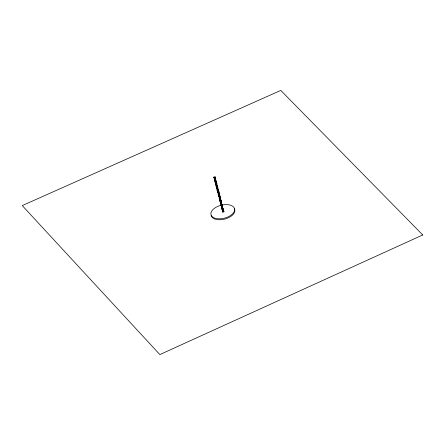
<?xml version="1.0" encoding="UTF-8"?>
<svg xmlns="http://www.w3.org/2000/svg" width="445" height="445" viewBox="0 0 445 445"><rect width="100%" height="100%" fill="white"/><g stroke="black" fill="none" stroke-linecap="round" stroke-linejoin="round"><path stroke-width="0.67" d="M213.834 177.104L215.013 180.386L215.436 183.446L216.086 184.614L216.504 187.673L217.21 189.169L217.8 189.025L217.739 188.702L218.311 189.492L218.273 190.816L218.845 191.606L219.34 195.049L219.913 195.833L219.936 197.485L219.352 197.624L218.245 194.721L218.284 193.391L217.711 192.607L217.75 191.278L217.177 190.493L217.216 189.164L216.643 188.38L216.682 187.05L216.109 186.266L216.148 184.936L215.575 184.152L215.614 182.823L215.035 182.038L215.074 180.709L214.501 179.925L214.54 178.595L213.967 177.811L213.834 177.104L215.102 176.81L215.124 178.456L215.769 179.624L215.658 180.57L216.309 181.738L216.192 182.684L216.843 183.852L216.726 184.797L217.377 185.965L217.266 186.911L217.911 188.079L217.8 189.025L218.445 190.193L218.334 191.139L218.979 192.307L218.868 193.258L219.518 194.421L219.402 195.372L220.053 196.534L219.936 197.485L220.587 198.648L220.475 199.599L221.12 200.762L221.009 201.713L221.655 202.876L221.543 203.827L222.189 204.989L222.077 205.94L223.918 211.837L222.65 212.132L222.5 209.984L222.522 211.636L223.791 211.336L223.657 210.635L223.079 209.845L223.145 210.168L222.561 210.307L221.988 209.517L221.966 207.865L221.321 206.697L221.432 205.751L221.493 206.08L222.077 205.94L222.055 204.288L221.482 203.504L220.987 200.061L220.409 199.277L220.47 199.599L219.886 199.738L219.318 198.948L219.296 197.296L219.874 197.163L220.447 197.947L220.587 198.648L219.318 198.948L219.296 197.296M215.013 180.386L215.074 180.715L215.658 180.57L215.636 178.923L215.063 178.134L214.479 178.273L214.54 178.595L215.124 178.456L215.102 176.81M215.547 182.5L215.608 182.828L216.192 182.689L216.17 181.037L215.597 180.247M215.97 185.559L216.109 186.266L217.377 185.965L216.665 184.475L216.086 184.614L216.142 184.942L216.726 184.797L216.704 183.151L216.131 182.361M216.62 186.728L216.676 187.056L217.266 186.911L217.238 185.265M222.016 205.618L222.589 206.402L222.606 208.054L222.027 208.193L221.321 206.697M217.043 189.787L218.311 189.492L218.445 190.193L217.177 190.493L217.154 188.841M218.845 191.606L218.979 192.307L217.711 192.607L217.688 190.955L217.75 191.283L218.334 191.139L218.273 190.816M217.577 191.901L218.222 193.069L218.245 194.721L219.518 194.421L219.379 193.72M220.987 200.061L221.12 200.762L219.852 201.062L219.83 199.41L219.852 201.062L220.959 203.96L221.454 207.403L222.728 207.103L222.589 206.402M221.521 202.175L221.655 202.876L220.386 203.176L220.364 201.524L219.713 200.356M220.253 202.469L220.898 203.638L220.92 205.29L222.189 204.989L222.055 204.288M213.967 177.811L215.235 177.511M215.614 182.823L216.192 182.684M216.081 184.619L216.659 184.48M217.777 187.378L216.504 187.673L216.643 188.38L217.911 188.079L217.199 186.589M219.396 195.372L219.335 195.049L219.402 195.372L218.818 195.511L218.756 195.183L218.779 196.835L220.053 196.534L219.913 195.833M219.179 198.242L220.447 197.947M221.009 201.713L220.42 201.852L220.364 201.524M221.855 208.811L223.123 208.516L223.262 209.217L221.988 209.517L221.966 207.865L222.55 207.732L223.123 208.516M223.657 210.635L223.918 211.837M222.383 210.93L222.65 212.132M221.482 203.504L221.538 203.827L220.959 203.966L220.898 203.638M220.942 201.39L221.004 201.713M218.807 192.93L218.862 193.258L218.284 193.397L218.222 193.069M216.704 183.151L216.843 183.852L215.575 184.152L215.436 183.446M216.17 181.037L216.309 181.738L215.035 182.038L214.902 181.332M234.42 208.761A12.154 6.675 -14.2 0 1 225.287 218.929A12.154 6.675 -14.2 0 1 211.164 215.413M222.111 205.017A12.154 6.675 -14.2 0 1 233.464 212.832A12.154 6.675 -14.2 0 1 213.027 217.321A12.154 6.675 -14.2 0 1 221.493 205.156M422.75 234.966L159.861 354.576L22.25 205.596L280.773 90.424L422.75 234.966M215.636 178.923L214.368 179.218L214.501 179.925L215.769 179.624L215.636 178.923"/></g></svg>
